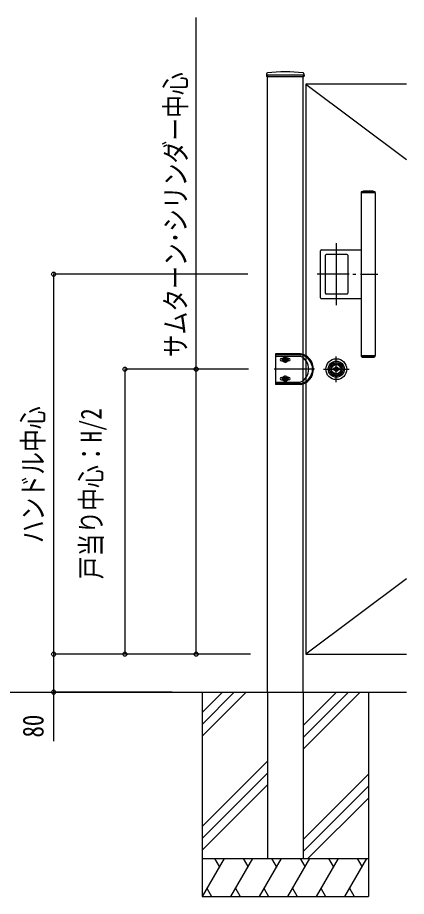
# Model space of a CAD drawing. Units: millimetres, scale not verified. Extents: x -4205 to 4205, y -2970 to 2970.
# Drawn here: x 832 to 1651, y -261 to 1589 of the extents above; entities that cross this region are included whole.
import ezdxf
from ezdxf.enums import TextEntityAlignment as Align

# ---------------------------------------------------------------- set-up
doc = ezdxf.new("R2010")
doc.units = ezdxf.units.MM
doc.header["$LTSCALE"] = 12
doc.layers.add('0-4_YKK_A1', color=4, linetype='Continuous')
doc.layers.add('0-5_YKK_D', color=6, linetype='Continuous')
doc.styles.add('ＭＳ ゴシック', font='')
doc.styles.get('ＭＳ ゴシック').set_extended_font_data('MS Gothic')

msp = doc.modelspace()

# ---------------------------------------------------------------- linework, layer by layer
at = {"layer": '0-4_YKK_A1'}
for p, q in [((1356.32, 1471.08), (1356.07, 1466.2)), ((1356.57, 1465.68), (1434.77, 1465.68)), ((1358.17, 1469.18), (1358.17, 1465.68)), ((1358.17, 169.18), (1358.17, 1465.68)), ((1433.17, 169.18), (1433.17, 1465.68)), ((1435.01, 1471.08), (1435.27, 1466.2)), ((1439.17, 1449.18), (1650.67, 1290.55)), ((1555.47, 1222.01), (1555.47, 1220.65)), ((1556.45, 1222.45), (1583.89, 1222.45)), ((1579.92, 1224.15), (1560.42, 1224.15)), ((1584.87, 1220.65), (1584.87, 1222.01)), ((1555.17, 1220.65), (1555.17, 877.65)), ((1583.17, 1220.65), (1555.17, 1220.65)), ((1585.17, 1220.65), (1583.17, 1220.65)), ((1585.17, 1220.65), (1585.17, 877.65)), ((1503.17, 1114.6), (1503.17, 983.8)), ((1470.17, 999.65), (1470.17, 1098.65)), ((1472.17, 1100.65), (1555.17, 1100.65)), ((1480.17, 1009.15), (1480.17, 1089.15)), ((1525.67, 1090.65), (1481.67, 1090.65)), ((1527.17, 1089.15), (1527.17, 1009.15)), ((1529.89, 1049.15), (1463.06, 1049.15)), ((1538.2, 1049.15), (1543.94, 1049.15)), ((1553.71, 1049.15), (1590.67, 1049.15)), ((1481.67, 1007.65), (1525.67, 1007.65)), ((1472.17, 997.65), (1555.17, 997.65)), ((1375.17, 881.68), (1375.17, 816.68)), ((1427.89, 881.68), (1375.17, 881.68)), ((1427.71, 879.68), (1375.17, 879.68)), ((1375.17, 876.68), (1427.16, 876.68)), ((1395.67, 876.08), (1395.67, 862.28)), ((1403.42, 871.93), (1400.89, 871.93)), ((1503.17, 822.15), (1503.17, 876.15)), ((1555.17, 877.65), (1585.17, 877.65)), ((1555.47, 877.65), (1555.47, 876.28)), ((1583.89, 875.84), (1556.45, 875.84)), ((1560.42, 874.15), (1579.92, 874.15)), ((1584.87, 876.28), (1584.87, 877.65)), ((1388.77, 869.18), (1402.57, 869.18)), ((1396.16, 867.71), (1396.16, 866.73)), ((1403.42, 866.43), (1400.89, 866.43)), ((1457.56, 849.18), (1372.67, 849.18)), ((1395.67, 822.28), (1395.67, 836.08)), ((1476.17, 849.15), (1530.17, 849.15)), ((1496.47, 847.5), (1496.47, 850.8)), ((1498.98, 850.8), (1496.47, 850.8)), ((1498.98, 847.5), (1496.47, 847.5)), ((1499.01, 848.21), (1499.01, 850.09)), ((1499.31, 850.39), (1499.95, 850.39)), ((1499.31, 847.91), (1499.95, 847.91)), ((1500.07, 850.42), (1500.25, 850.55)), ((1500.07, 847.87), (1500.25, 847.74)), ((1500.25, 850.55), (1501.32, 850.55)), ((1500.25, 847.74), (1501.32, 847.74)), ((1501.32, 850.55), (1501.42, 850.18)), ((1501.32, 847.74), (1501.48, 848.32)), ((1501.57, 850.18), (1501.42, 850.18)), ((1501.67, 848.47), (1501.86, 848.47)), ((1502.13, 849.28), (1501.84, 849.99)), ((1502.13, 848.11), (1502.05, 848.33)), ((1502.13, 848.11), (1503.28, 848.11)), ((1502.27, 849.19), (1502.5, 849.19)), ((1502.65, 849.31), (1502.76, 849.93)), ((1504.21, 850.18), (1503.05, 850.18)), ((1503.69, 848.98), (1503.58, 848.36)), ((1504.06, 849.11), (1503.83, 849.11)), ((1504.2, 849.01), (1504.49, 848.3)), ((1504.21, 850.18), (1504.29, 849.96)), ((1504.66, 849.83), (1504.48, 849.83)), ((1504.77, 848.11), (1504.91, 848.11)), ((1505.01, 850.55), (1504.86, 849.97)), ((1505.01, 847.74), (1504.91, 848.11)), ((1506.08, 850.55), (1505.01, 850.55)), ((1506.27, 850.42), (1506.08, 850.55)), ((1507.03, 850.39), (1506.38, 850.39)), ((1507.03, 847.91), (1506.38, 847.91)), ((1507.33, 848.21), (1507.33, 850.09)), ((1509.87, 850.8), (1507.35, 850.8)), ((1509.87, 847.5), (1507.35, 847.5)), ((1509.87, 847.5), (1509.87, 850.8)), ((1375.17, 821.68), (1427.16, 821.68)), ((1375.17, 818.68), (1427.71, 818.68)), ((1427.89, 816.68), (1375.17, 816.68)), ((1387.92, 831.93), (1390.45, 831.93)), ((1387.92, 826.43), (1390.45, 826.43)), ((1388.77, 829.18), (1402.57, 829.18)), ((1390.45, 831.93), (1400.89, 831.93)), ((1390.45, 826.43), (1400.89, 826.43)), ((1396.16, 830.65), (1396.16, 831.63)), ((1403.42, 831.93), (1400.89, 831.93)), ((1403.42, 826.43), (1400.89, 826.43)), ((1650.67, 407.8), (1439.17, 249.18)), ((783.13, 169.18), (1650.67, 169.18)), ((1220.67, 169.18), (1220.67, -260.82)), ((1263.46, 169.18), (1220.67, 126.38)), ((1288.46, 169.18), (1220.67, 101.38)), ((1313.46, 169.18), (1220.67, 76.38)), ((1358.17, 169.18), (1358.17, -180.82)), ((1433.17, 169.18), (1433.17, -180.82)), ((1503.46, 169.18), (1433.17, 98.88)), ((1528.46, 169.18), (1433.17, 73.88)), ((1553.46, 169.18), (1433.17, 48.88)), ((1570.67, 169.18), (1570.67, -260.82)), ((1358.17, 23.88), (1220.67, -113.62)), ((1358.17, -1.12), (1220.67, -138.62)), ((1570.67, -3.62), (1433.17, -141.12)), ((1358.17, -26.12), (1220.67, -163.62)), ((1570.67, -28.62), (1433.17, -166.12)), ((1570.67, -53.62), (1443.46, -180.82)), ((1220.67, -180.82), (1570.67, -180.82)), ((1266.86, -180.82), (1220.67, -260.82)), ((1246.86, -180.82), (1256.86, -198.15)), ((1326.86, -180.82), (1280.67, -260.82)), ((1306.86, -180.82), (1316.86, -198.15)), ((1386.86, -180.82), (1340.67, -260.82)), ((1358.17, -180.82), (1433.17, -180.82)), ((1366.86, -180.82), (1376.86, -198.15)), ((1446.86, -180.82), (1400.67, -260.82)), ((1426.86, -180.82), (1436.86, -198.15)), ((1506.86, -180.82), (1460.67, -260.82)), ((1486.86, -180.82), (1496.86, -198.15)), ((1566.86, -180.82), (1520.67, -260.82)), ((1546.86, -180.82), (1556.86, -198.15)), ((1230.67, -243.5), (1240.67, -260.82)), ((1290.67, -243.5), (1300.67, -260.82)), ((1350.67, -243.5), (1360.67, -260.82)), ((1410.67, -243.5), (1420.67, -260.82)), ((1470.67, -243.5), (1480.67, -260.82)), ((1530.67, -243.5), (1540.67, -260.82)), ((1220.67, -260.82), (1570.67, -260.82))]:
    msp.add_line(p, q, dxfattribs=at)
for points in [[(1358.17, 1469.18), (1433.17, 1469.18), (1433.17, 1465.68)], [(1650.67, 1449.18), (1439.17, 1449.18), (1439.17, 249.18), (1650.67, 249.18)], [(1387.92, 871.93), (1390.45, 871.93), (1400.89, 871.93)], [(1394.2, 868.69), (1393.22, 868.69), (1393.22, 869.67), (1394.2, 869.67)], [(1395.18, 870.65), (1395.18, 871.63), (1396.16, 871.63), (1396.16, 870.65)], [(1397.14, 869.67), (1398.12, 869.67), (1398.12, 868.69), (1397.14, 868.69)], [(1387.92, 866.43), (1390.45, 866.43), (1400.89, 866.43)], [(1396.16, 866.73), (1395.18, 866.73), (1395.18, 867.71)], [(1506.27, 847.87), (1506.08, 847.74), (1505.01, 847.74)], [(1394.2, 829.67), (1393.22, 829.67), (1393.22, 828.69), (1394.2, 828.69)], [(1396.16, 831.63), (1395.18, 831.63), (1395.18, 830.65)], [(1395.18, 827.71), (1395.18, 826.73), (1396.16, 826.73), (1396.16, 827.71)], [(1397.14, 828.69), (1398.12, 828.69), (1398.12, 829.67), (1397.14, 829.67)]]:
    msp.add_lwpolyline(points, dxfattribs=at)
for centre, radius in [((1395.67, 869.18), 5.9), ((1503.17, 849.15), 22), ((1503.17, 849.15), 17), ((1503.17, 849.15), 14.4), ((1503.17, 849.15), 14), ((1503.17, 849.15), 11.1), ((1503.17, 849.15), 10.9), ((1503.17, 849.15), 9.9), ((1503.17, 849.15), 4.3), ((1395.67, 829.18), 5.9)]:
    msp.add_circle(centre, radius, dxfattribs=at)
for centre, radius, start, end in [((1356.57, 1466.18), 0.5, 177, 270), ((1358.32, 1470.97), 2, 96.74435, 177), ((1395.67, 1155.18), 320, 83.25565, 96.74435), ((1433.01, 1470.97), 2, 3, 83.25565), ((1434.77, 1466.18), 0.5, 270, 3), ((1556.27, 1222.01), 0.8, 110.76843, 180), ((1570.17, 1185.36), 40, 104.21682, 110.76843), ((1560.42, 1223.85), 0.3, 90, 104.21682), ((1560.42, 1223.85), 0.3, 61.29529, 90), ((1570.17, 1241.65), 20, 241.29529, 250.4307), ((1563.57, 1223.09), 0.3, 250.4307, 279.9206), ((1570.17, 1185.36), 38, 80.0794, 99.9206), ((1576.77, 1223.09), 0.3, 260.0794, 289.5693), ((1570.17, 1241.65), 20, 289.5693, 298.70471), ((1579.92, 1223.85), 0.3, 90, 118.70471), ((1579.92, 1223.85), 0.3, 75.78318, 90), ((1570.17, 1185.36), 40, 69.23157, 75.78318), ((1584.07, 1222.01), 0.8, 0, 69.23157), ((1472.17, 1098.65), 2, 90, 180), ((1481.67, 1089.15), 1.5, 90, 180), ((1481.67, 1089.15), 1.5, 90, 180), ((1525.67, 1089.15), 1.5, 0, 90), ((1525.67, 1089.15), 1.5, 0, 90), ((1472.17, 999.65), 2, 180, 270), ((1481.67, 1009.15), 1.5, 180, 270), ((1481.67, 1009.15), 1.5, 180, 270), ((1525.67, 1009.15), 1.5, 270, 0), ((1525.67, 1009.15), 1.5, 270, 0), ((1387.92, 869.18), 2.75, 90, 180), ((1394.2, 870.65), 0.98, 270, 0), ((1397.14, 870.65), 0.98, 180, 270), ((1403.42, 869.18), 2.75, 0, 90), ((1415.17, 849.18), 30, 293.55646, 66.44354), ((1422.17, 849.18), 31, 280.30451, 79.69549), ((1422.17, 849.18), 33, 279.98655, 80.01345), ((1556.27, 876.28), 0.8, 180, 249.23157), ((1570.17, 912.93), 40, 249.23157, 255.78318), ((1560.42, 874.45), 0.3, 255.78318, 270), ((1560.42, 874.45), 0.3, 270, 298.70471), ((1570.17, 856.64), 20, 109.5693, 118.70471), ((1563.57, 875.2), 0.3, 80.0794, 109.5693), ((1570.17, 912.93), 38, 260.0794, 279.9206), ((1576.77, 875.2), 0.3, 70.4307, 99.9206), ((1570.17, 856.64), 20, 61.29529, 70.4307), ((1579.92, 874.45), 0.3, 241.29529, 270), ((1579.92, 874.45), 0.3, 270, 284.21682), ((1570.17, 912.93), 40, 284.21682, 290.76843), ((1584.07, 876.28), 0.8, 290.76843, 0), ((1387.92, 869.18), 2.75, 180, 270), ((1394.2, 867.71), 0.98, 0, 90), ((1397.14, 867.71), 0.98, 90, 180), ((1403.42, 869.18), 2.75, 270, 0), ((1503.17, 849.15), 4.5, 21.51019, 158.48981), ((1503.17, 849.15), 5.65, 163.01998, 196.97968), ((1503.17, 849.15), 4.5, 201.51019, 338.48981), ((1499.31, 850.09), 0.3, 90, 180), ((1499.31, 848.21), 0.3, 180, 270), ((1499.95, 850.59), 0.2, 270, 305), ((1499.95, 847.71), 0.2, 55, 90), ((1501.67, 848.27), 0.2, 90, 165), ((1501.57, 849.88), 0.3, 22, 90), ((1501.86, 848.27), 0.2, 20, 90), ((1502.27, 849.34), 0.15, 202, 270), ((1502.5, 849.34), 0.15, 270, 350), ((1503.05, 849.88), 0.3, 90, 170), ((1503.28, 848.41), 0.3, 270, 350), ((1503.83, 848.96), 0.15, 90, 170), ((1504.06, 848.96), 0.15, 22, 90), ((1504.48, 850.03), 0.2, 200, 270), ((1504.77, 848.41), 0.3, 202, 270), ((1504.66, 850.03), 0.2, 270, 345), ((1506.38, 850.59), 0.2, 235, 270), ((1506.38, 847.71), 0.2, 90, 125), ((1507.03, 850.09), 0.3, 0, 90), ((1507.03, 848.21), 0.3, 270, 0), ((1503.17, 849.15), 5.65, 343.02032, 16.98002), ((1387.92, 829.18), 2.75, 90, 180), ((1387.92, 829.18), 2.75, 180, 270), ((1394.2, 830.65), 0.98, 270, 0), ((1394.2, 827.71), 0.98, 0, 90), ((1397.14, 830.65), 0.98, 180, 270), ((1397.14, 827.71), 0.98, 90, 180), ((1403.42, 829.18), 2.75, 0, 90), ((1403.42, 829.18), 2.75, 270, 0)]:
    msp.add_arc(centre, radius, start, end, dxfattribs=at)
at = {"layer": '0-5_YKK_D'}
for p, q in [((1316.79, 1049.18), (907.17, 1049.18)), ((908.17, 1049.18), (908.17, 249.18)), ((1318.34, 849.18), (1057.17, 849.18)), ((1058.17, 849.18), (1058.17, 249.18)), ((1318.34, 849.18), (1207.17, 849.18)), ((1316.79, 249.18), (907.17, 249.18)), ((1316.79, 249.18), (907.17, 249.18)), ((1316.79, 249.18), (1057.17, 249.18)), ((1322.49, 249.18), (1207.17, 249.18)), ((1157.45, 169.18), (907.17, 169.18))]:
    msp.add_line(p, q, dxfattribs=at)
for points in [[(1208.17, 249.18), (1208.17, 849.18), (1208.17, 1589.38)], [(908.17, 249.18), (908.17, 169.18), (908.17, 65.78)]]:
    msp.add_lwpolyline(points, dxfattribs=at)
for centre in [(908.17, 1049.18), (1058.17, 849.18), (1208.17, 849.18), (908.17, 249.18), (1058.17, 249.18), (1208.17, 249.18), (908.17, 169.18)]:
    msp.add_circle(centre, 4.25, dxfattribs=at)

# ---------------------------------------------------------------- texts
at = {"layer": '0-5_YKK_D', "style": 'ＭＳ ゴシック', "width": 0.8}
for s, p in [('サムターン･シリンダー中心', (1200.17, 874.18)), ('ハンドル中心', (900.17, 482.78)), ('戸当り中心：H/2', (1022.27, 406.96)), ('80', (900.17, 73.78))]:
    msp.add_text(s, height=43.99, rotation=90, dxfattribs=at).set_placement(p, align=Align.BOTTOM_LEFT)

doc.saveas('drawing.dxf')
